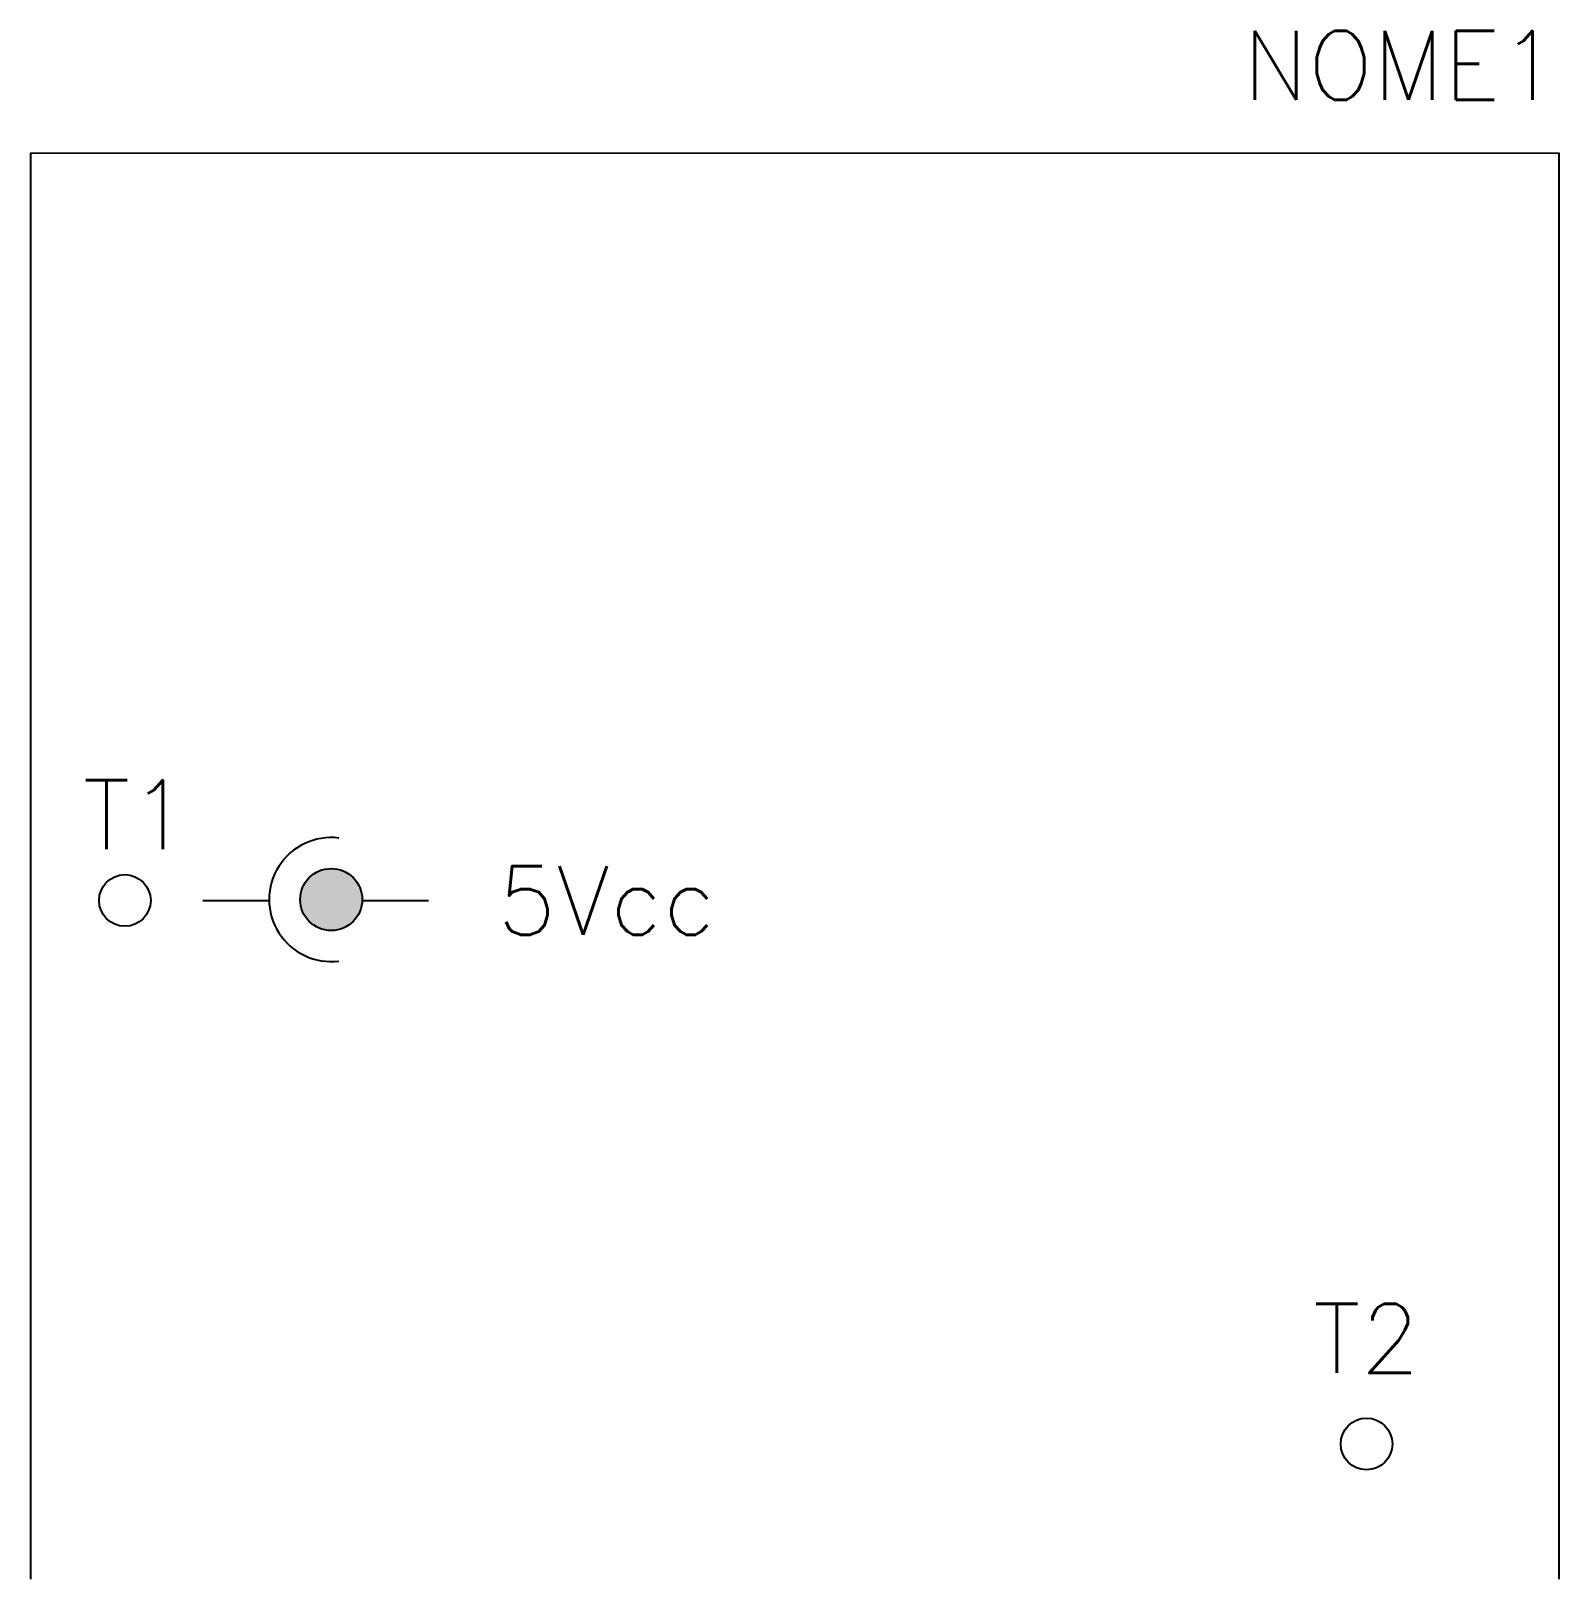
# Model space of a CAD drawing. Extents: x 568.4 to 612.8, y 251.4 to 296.4.
import ezdxf
from ezdxf.enums import TextEntityAlignment as Align

# ---------------------------------------------------------------- set-up
doc = ezdxf.new("R2010")
doc.units = 0
doc.header["$MEASUREMENT"] = 0
doc.layers.get('0').update_dxf_attribs({"linetype": 'CONTINUOUS'})
doc.styles.add('ROMANS', font='romans')

msp = doc.modelspace()

# ---------------------------------------------------------------- hatches: boundary and pattern name
msp.add_hatch(color=256).paths.add_polyline_path([(576.245, 271.143, 1), (578.045, 271.143, 1)])

# ---------------------------------------------------------------- linework, layer by layer
for p, q in [((568.431, 292.816), (612.782, 292.815)), ((568.431, 251.418), (568.431, 292.816)), ((612.782, 251.418), (612.782, 292.816)), ((573.42, 271.116), (575.345, 271.116)), ((578.044, 271.116), (579.969, 271.116))]:
    msp.add_line(p, q)
at = {"color": 0}
for centre, radius in [((577.145, 271.143), 0.9), ((571.156, 271.116), 0.75), ((607.194, 255.339), 0.75)]:
    msp.add_circle(centre, radius, dxfattribs=at)
msp.add_arc((577.145, 271.143), 1.8, 82.9128, 277.0872, dxfattribs=at)

# ---------------------------------------------------------------- texts
at = {"color": 0, "linetype": 'Continuous', "style": 'ROMANS'}
msp.add_text('5Vcc', height=2, dxfattribs=at).set_placement((581.969, 271.116), align=Align.MIDDLE_LEFT)
at = {"lineweight": -3, "style": 'ROMANS'}
msp.add_attdef('NOME1', text='NOME1', height=2, dxfattribs=at).set_placement((612.782, 295.358), align=Align.MIDDLE_RIGHT)
msp.add_attdef('T1', text='T1', height=2, dxfattribs=at).set_placement((569.941, 273.607), align=Align.MIDDLE_LEFT)
msp.add_attdef('T2', text='T2', height=2, dxfattribs=at).set_placement((607.194, 258.403), align=Align.MIDDLE_CENTER)

doc.saveas('drawing.dxf')
